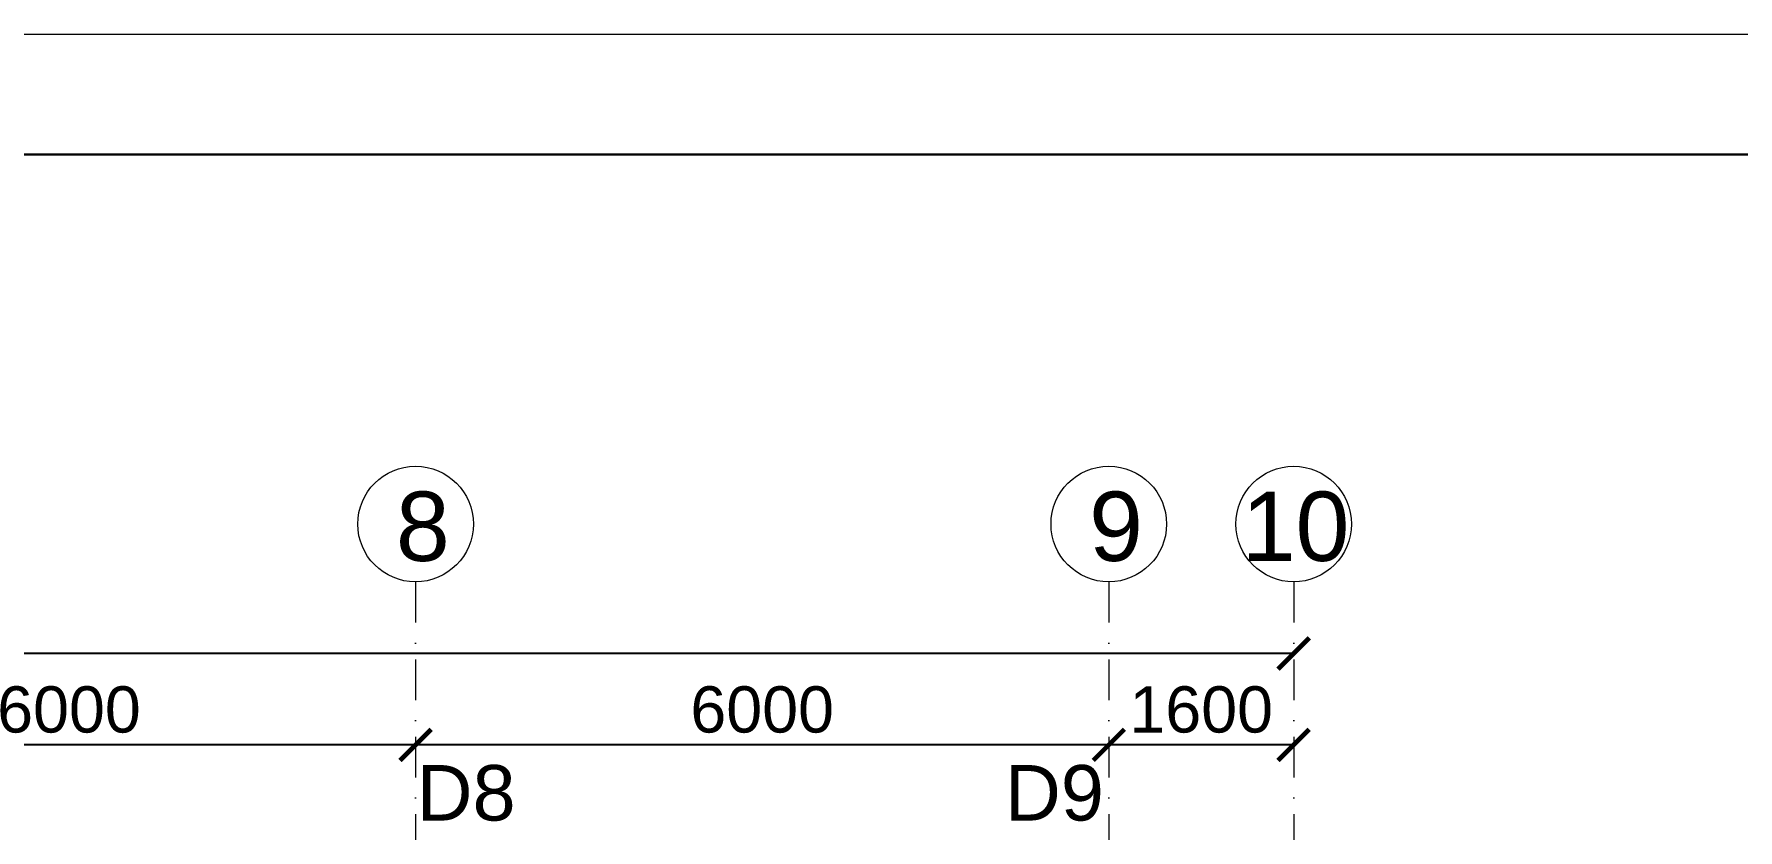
# Model space of a CAD drawing. Header units: millimetres. Extents: x 895788 to 1136524, y -21936 to 400945.
# Drawn here: x 958638 to 973385, y 252457 to 259343 of the extents above; entities that cross this region are included whole.
import ezdxf

# ---------------------------------------------------------------- set-up
doc = ezdxf.new("R2010")
doc.units = ezdxf.units.MM
doc.linetypes.add('Штрихпунктирная', pattern=[670.277762, 352.777767, -176.388884, 0, -141.111112])
for name, color, linetype, lineweight in [('невидимка_Ном._пера__41', 7, 'Continuous', 25), ('оси_Ном._пера__1', 7, 'Continuous', 15), ('перегородка_Ном._пера__7_Ном._пера__7', 7, 'Continuous', 60)]:
    doc.layers.add(name, color=color, linetype=linetype, lineweight=lineweight)
doc.styles.get("Standard").update_dxf_attribs({"font": 'arial.ttf', "height": 400})
doc.styles.add('СГЕНЕРИР_СТИЛЬ_1', font='arial.ttf')
doc.dimstyles.new('razmeri a-g', dxfattribs={"dimtxt": 400, "dimasz": 270, "dimexe": 1.25, "dimexo": 0.625, "dimgap": 100, "dimtad": 1, "dimdec": 0, "dimtxsty": 'Standard', "dimblk": 'ARCHTICK', "dimcen": 2.5, "dimadec": 0, "dimazin": 0, "dimtfac": 1, "dimtdec": 0, "dimtmove": 0, "dimatfit": 3, "dimfxl": 1, "dimarcsym": 0})

# ---------------------------------------------------------------- blocks, each defined once
blk = doc.blocks.new('_ArchTick')
at = {"color": 0, "linetype": 'ByBlock', "const_width": 0.15}
blk.add_lwpolyline([(-0.5, -0.5), (0.5, 0.5)], dxfattribs=at)
blk = doc.blocks.new('*D92')
at = {"color": 0, "lineweight": -2, "transparency": 16777216}
for p, q in [((924340, 253985), (924340, 253985)), ((969540, 253984), (924340, 253984)), ((969540, 253985), (969540, 253985))]:
    blk.add_line(p, q, dxfattribs=at)
at = {"layer": 'Defpoints', "color": 0, "transparency": 16777216}
for p in [(924340, 253984), (924340, 253984), (969540, 253984)]:
    blk.add_point(p, dxfattribs=at)
at = {"color": 0, "lineweight": -2, "transparency": 16777216, "xscale": 270, "yscale": 270, "zscale": 270, "rotation": 180}
blk.add_blockref('_ArchTick', (924340, 253984), dxfattribs=at)
at = {"color": 0, "lineweight": -2, "transparency": 16777216, "xscale": 270, "yscale": 270, "zscale": 270}
blk.add_blockref('_ArchTick', (969540, 253984), dxfattribs=at)
at = {"color": 0, "transparency": 16777216, "insert": (946940, 254288), "char_height": 400, "attachment_point": 5}
blk.add_mtext('45200', dxfattribs=at)
blk = doc.blocks.new('*D87')
at = {"color": 0, "lineweight": -2, "transparency": 16777216}
for p, q in [((967940, 253193), (967940, 253194)), ((969540, 253193), (967940, 253193)), ((969540, 253193), (969540, 253194))]:
    blk.add_line(p, q, dxfattribs=at)
at = {"layer": 'Defpoints', "color": 0, "transparency": 16777216}
for p in [(967940, 253193), (967940, 253193), (969540, 253193)]:
    blk.add_point(p, dxfattribs=at)
at = {"color": 0, "lineweight": -2, "transparency": 16777216, "xscale": 270, "yscale": 270, "zscale": 270, "rotation": 180}
blk.add_blockref('_ArchTick', (967940, 253193), dxfattribs=at)
at = {"color": 0, "lineweight": -2, "transparency": 16777216, "xscale": 270, "yscale": 270, "zscale": 270}
blk.add_blockref('_ArchTick', (969540, 253193), dxfattribs=at)
at = {"color": 0, "transparency": 16777216, "insert": (968740, 253497), "char_height": 400, "attachment_point": 5}
blk.add_mtext('1600', dxfattribs=at)
blk = doc.blocks.new('*D88')
at = {"color": 0, "lineweight": -2, "transparency": 16777216}
for p, q in [((961940, 253193), (961940, 253194)), ((967940, 253193), (961940, 253193)), ((967940, 253193), (967940, 253194))]:
    blk.add_line(p, q, dxfattribs=at)
at = {"layer": 'Defpoints', "color": 0, "transparency": 16777216}
for p in [(961940, 253193), (961940, 253193), (967940, 253193)]:
    blk.add_point(p, dxfattribs=at)
at = {"color": 0, "lineweight": -2, "transparency": 16777216, "xscale": 270, "yscale": 270, "zscale": 270, "rotation": 180}
blk.add_blockref('_ArchTick', (961940, 253193), dxfattribs=at)
at = {"color": 0, "lineweight": -2, "transparency": 16777216, "xscale": 270, "yscale": 270, "zscale": 270}
blk.add_blockref('_ArchTick', (967940, 253193), dxfattribs=at)
at = {"color": 0, "transparency": 16777216, "insert": (964940, 253497), "char_height": 400, "attachment_point": 5}
blk.add_mtext('6000', dxfattribs=at)
blk = doc.blocks.new('*D89')
at = {"color": 0, "lineweight": -2, "transparency": 16777216}
for p, q in [((955940, 253466), (955940, 253191)), ((961940, 253193), (955940, 253193)), ((961940, 253193), (961940, 253194))]:
    blk.add_line(p, q, dxfattribs=at)
at = {"layer": 'Defpoints', "color": 0, "transparency": 16777216}
for p in [(955940, 253467), (955940, 253193), (961940, 253193)]:
    blk.add_point(p, dxfattribs=at)
at = {"color": 0, "lineweight": -2, "transparency": 16777216, "xscale": 270, "yscale": 270, "zscale": 270, "rotation": 180}
blk.add_blockref('_ArchTick', (955940, 253193), dxfattribs=at)
at = {"color": 0, "lineweight": -2, "transparency": 16777216, "xscale": 270, "yscale": 270, "zscale": 270}
blk.add_blockref('_ArchTick', (961940, 253193), dxfattribs=at)
at = {"color": 0, "transparency": 16777216, "insert": (958940, 253497), "char_height": 400, "attachment_point": 5}
blk.add_mtext('6000', dxfattribs=at)

msp = doc.modelspace()

# ---------------------------------------------------------------- linework, layer by layer
at = {"lineweight": 30}
msp.add_lwpolyline([(915197.589, 258300.013), (997580.916, 258300.013), (997580.916, 198441.748), (915197.589, 198441.748)], close=True, dxfattribs=at)
at = {"layer": 'невидимка_Ном._пера__41', "linetype": 'Continuous', "lineweight": 20}
msp.add_line((911026.281, 259342.84), (998623.743, 259342.84), dxfattribs=at)
at = {"layer": 'оси_Ном._пера__1', "linetype": 'Штрихпунктирная', "flags": 128}
for points in [[(961939.873, 254603.557), (961939.873, 215755.017), (961939.873, 212575.726)], [(967940.05, 254603.557), (967940.05, 215755.017), (967940.049, 212575.726)], [(969540.244, 254603.557), (969540.244, 215755.017), (969540.244, 212575.741)]]:
    msp.add_lwpolyline(points, dxfattribs=at)
at = {"layer": 'оси_Ном._пера__1', "linetype": 'Continuous'}
for centre in [(961939.873, 255103.557), (967940.049, 255103.557), (969540.244, 255103.557)]:
    msp.add_circle(centre, 500, dxfattribs=at)

# ---------------------------------------------------------------- texts
at = {"char_height": 480, "attachment_point": 3}
for s, insert in [('{\\fArial|b0|i0|c238|p34;D8}', (962805.813, 253018.48)), ('{\\fArial|b0|i0|c238|p34;D9}', (967897.972, 253018.48))]:
    msp.add_mtext_dynamic_manual_height_columns(s, width=1030.0719, gutter_width=2000, heights=[0], dxfattribs=dict(at, insert=insert))
at = {"layer": 'перегородка_Ном._пера__7_Ном._пера__7', "linetype": 'Continuous', "char_height": 600, "attachment_point": 1, "style": 'СГЕНЕРИР_СТИЛЬ_1'}
for s, insert in [('8', (961769.635, 255384.458)), ('9', (967769.811, 255384.458)), ('{\\fArial|b0|i0|c238|p38;1}0', (969090.555, 255384.458))]:
    msp.add_mtext(s, dxfattribs=dict(at, insert=insert))

# ---------------------------------------------------------------- dimensions: what is measured, and where the dimension line sits
for base, p1, p2, picture, middle in [((924339.873, 253984.224), (969540.244, 253984.224), (924339.873, 253984.224), '*D92', (946940.059, 254288.453)), ((955939.873, 253192.692), (961939.873, 253192.692), (955939.873, 253466.569), '*D89', (958939.873, 253496.921)), ((961939.873, 253192.692), (967940.05, 253192.692), (961939.873, 253192.692), '*D88', (964939.961, 253496.921))]:
    dim = msp.add_linear_dim(base=base, p1=p1, p2=p2, angle=180, dimstyle='razmeri a-g')
    dim.commit()
    dim.dimension.update_dxf_attribs({"geometry": picture, "text_midpoint": middle})
dim = msp.add_linear_dim(base=(967940.05, 253192.692), p1=(969540.244, 253192.692), p2=(967940.05, 253192.692), angle=180, dimstyle='razmeri a-g')
dim.commit()
dim.dimension.update_dxf_attribs({"geometry": '*D87', "text_midpoint": (968740.147, 253192.692), "dimtype": 160})

doc.saveas('drawing.dxf')
